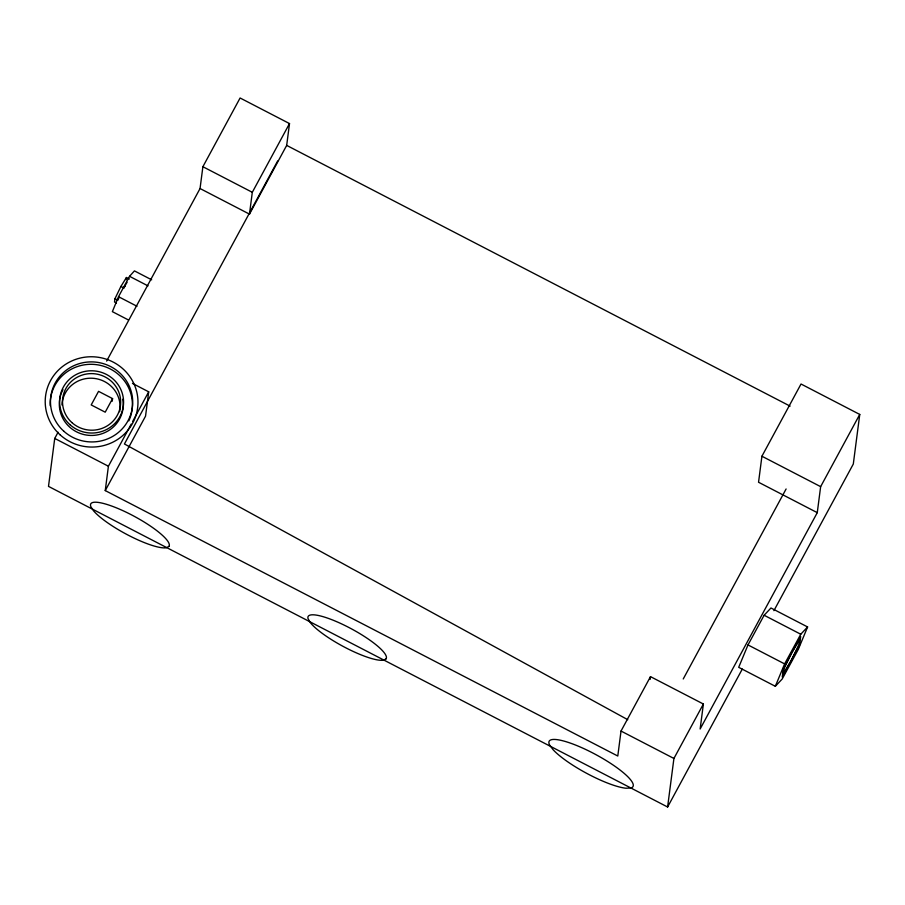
<?xml version="1.0" encoding="UTF-8"?>
<svg xmlns="http://www.w3.org/2000/svg" width="905" height="905" viewBox="0 0 905 905"><rect width="100%" height="100%" fill="white"/><g stroke="black" fill="none" stroke-linecap="round" stroke-linejoin="round"><path stroke-width="1.36" d="M58.09 432.228L54.73 438.427L48.497 486.381L667.607 807.011L742.292 669.078M129.358 279.023L126.429 277.507L120.908 286.455L114.958 298.695L114.528 301.998L116.474 303.017M126.146 279.702L126.429 277.507M112.22 401.232L112.571 398.607L98.555 391.345L91.201 404.931L105.206 412.182L112.571 398.607M817.272 512.66L758.548 482.252L761.92 456.233L801.027 384.014L859.75 414.433L820.643 486.652L817.272 512.66L700.142 728.989L703.389 704.022L650.491 676.635L621.022 731.059L617.787 756.026L105.252 490.589L108.408 466.233L131.236 424.06M132.469 383.415L148.703 391.82L145.535 416.176L105.252 490.589M200.05 188.534L202.89 166.712L240.097 97.989L289.51 123.578L286.681 145.4L249.475 214.123L200.05 188.534L106.632 361.072M249.475 214.123L252.303 192.301L289.51 123.578M650.141 679.406L650.491 676.635M667.607 807.011L673.92 758.458L703.389 704.022M859.75 414.433L853.302 464.039L773.911 610.671M151.678 279.815L134.438 270.889L129.539 276.319L118.51 296.693L112.367 311.648L128.374 319.94M747.994 644.926L738.695 667.324L775.325 686.295L782.169 679.033L798.312 649.36L807.599 626.961L770.97 607.99L764.125 615.253L747.994 644.926L784.624 663.897L775.325 686.295M132.583 421.583L148.703 391.82M277.654 160.988L124.438 443.97L627.753 719.69M683.241 678.965L786.106 488.972M784.624 663.897L800.767 634.235L807.599 626.961M120.908 286.455L123.838 287.971L125.218 285.731M286.681 145.4L790.11 406.13M202.89 166.712L252.303 192.301M761.92 456.233L820.643 486.652M129.539 276.319L148.013 285.878M764.125 615.253L800.767 634.235M118.51 296.693L136.983 306.263M114.958 298.695L117.876 300.211A14.265 1.165 -62.6 0 1 119.019 297.587M621.022 731.059L673.92 758.458M54.73 438.427L108.408 466.233M123.838 287.971A14.265 1.165 -62.6 0 1 127.096 282.292M61.959 404.976A29.084 28.281 7.4 0 1 94.267 378.403A29.084 28.281 7.4 0 1 119.618 411.718M51.166 395.247A41.132 40.001 7.4 0 1 104.211 366.423A41.132 40.001 7.4 0 1 128.861 420.836M50.194 405.644A41.132 40.001 7.4 0 1 50.895 396.514M122.797 399.241A31.992 31.109 7.4 0 1 86.303 435.034A31.992 31.109 7.4 0 1 62.965 389.659M783.379 668.422L782.259 677.042L799.545 645.095L800.665 636.486L783.379 668.422M784.001 668.727L783.413 673.196L790.891 661.091L798.934 644.53L799.511 640.061L792.045 652.166L784.001 668.727M168.997 546.349L166.339 547.774A44.526 9.74 28.4 0 1 129.913 536.043A44.526 9.74 28.4 0 1 93.475 510.737L90.817 506.608A44.526 9.74 28.4 0 1 129.901 514.04A44.526 9.74 28.4 0 1 168.997 546.349M385.768 659.168L382.611 660.288A44.356 9.695 28.4 0 1 345.133 647.46A44.356 9.695 28.4 0 1 310.144 622.402L307.994 618.511A44.356 9.695 28.4 0 1 349.172 627.64A44.356 9.695 28.4 0 1 385.768 659.168M630.943 787.984L626.022 788.232A47.66 10.419 28.4 0 1 553.113 749.725L549.629 745.041A47.66 10.419 28.4 0 1 594.031 753.639A47.66 10.419 28.4 0 1 630.943 787.984M60.137 434.864A46.404 45.126 7.4 0 0 136.847 412.148A46.404 45.126 7.4 0 0 77.796 358.708A46.404 45.126 7.4 0 0 60.137 434.864M63.712 431.131A41.132 40.001 7.4 0 0 131.711 410.983A41.132 40.001 7.4 0 0 79.368 363.618A41.132 40.001 7.4 0 0 63.712 431.131M69.911 424.637A31.992 31.109 7.4 0 0 122.797 408.97A31.992 31.109 7.4 0 0 82.084 372.125A31.992 31.109 7.4 0 0 69.911 424.637M71.88 422.567A29.084 28.281 7.4 0 0 119.958 408.325A29.084 28.281 7.4 0 0 82.955 374.828A29.084 28.281 7.4 0 0 71.88 422.567"/></g></svg>
